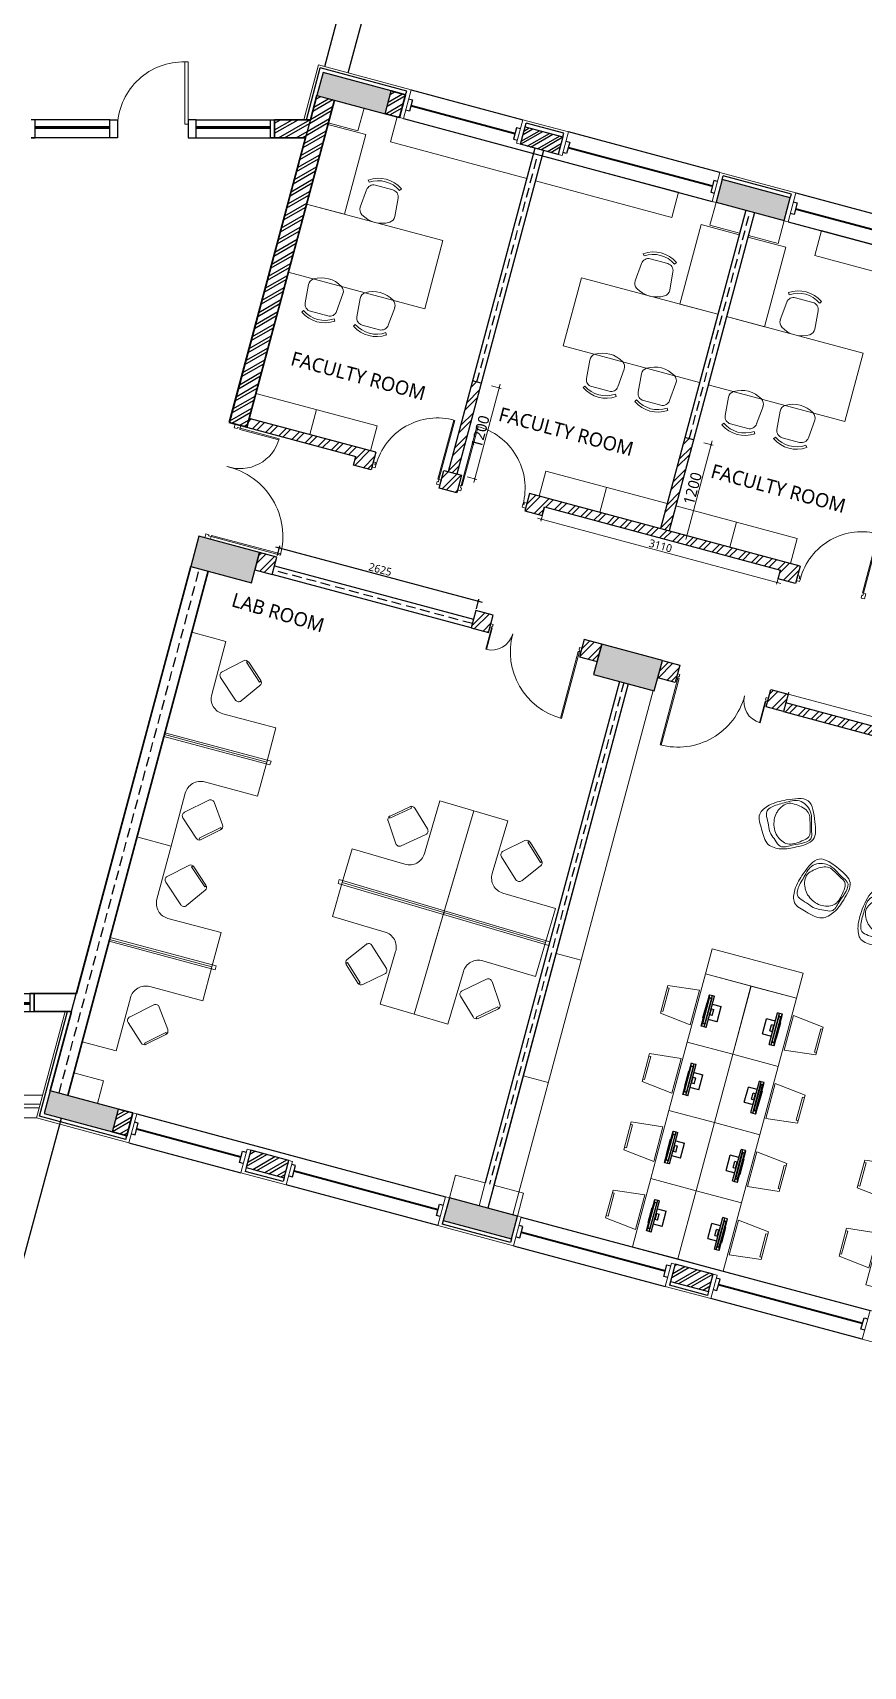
# Model space of a CAD drawing. Header units: millimetres. Extents: x 897770 to 1185420, y -692043 to -233237.
# Drawn here: x 935416 to 946001, y -602608 to -581793 of the extents above; entities that cross this region are included whole.
import ezdxf

# ---------------------------------------------------------------- set-up
doc = ezdxf.new("R2010")
doc.units = ezdxf.units.MM
doc.header["$MEASUREMENT"] = 0
doc.header["$PDMODE"] = 67
doc.linetypes.add('HIDDEN', pattern=[0.375, 0.25, -0.125])
doc.layers.get('Defpoints').update_dxf_attribs({"color": 6})
for name, color, linetype, lineweight in [('A-Detail Lines', 8, 'Continuous', 25), ('A-Door', 4, 'Continuous', 9), ('A-DTLS-Elevation', 4, 'Continuous', 25), ('A-Wall Sec', 1, 'Continuous', 30), ('A-WIN', 5, 'Continuous', 25), ('Dim', 254, 'Continuous', 13), ('ele l', 6, 'Continuous', 15), ('elevation', 4, 'Continuous', 13), ('Fire pipe', 80, 'Continuous', 15), ('frntr', 32, 'Continuous', 13), ('I-Furniture', 34, 'Continuous', 13), ('P-SANR-FIXT', 6, 'Continuous', 9), ('S-Concrete', 40, 'Continuous', 30), ('ST CLADDING PLAN', 6, 'Continuous', 9), ('text', 7, 'Continuous', 5)]:
    doc.layers.add(name, color=color, linetype=linetype, lineweight=lineweight)
for name, color, linetype in [('A-Elevation', 4, 'Continuous'), ('A-Wall Patt', 8, 'Continuous'), ('A-Window', 4, 'Continuous'), ('S-Conc Patt', 9, 'Continuous')]:
    doc.layers.add(name, color=color, linetype=linetype)
doc.styles.get("Standard").update_dxf_attribs({"font": 'trebuc.ttf'})
doc.dimstyles.new('IIITD_WD_M @ 50', dxfattribs={"dimscale": 50, "dimtxt": 2, "dimasz": 0.5, "dimexe": 0.5, "dimexo": 0.25, "dimgap": 0.3, "dimtad": 1, "dimdec": 0, "dimrnd": 1, "dimzin": 0, "dimdsep": 46, "dimtxsty": 'Standard', "dimblk": 'ARCHTICK', "dimcen": 0.2, "dimdle": 1, "dimclrd": 8, "dimclre": 9, "dimadec": 0, "dimazin": 0, "dimtfac": 1, "dimtdec": 0, "dimtofl": 0, "dimtmove": 0, "dimatfit": 0, "dimfxl": 1, "dimtolj": 1, "dimtzin": 0, "dimlwd": -1, "dimlwe": -1, "dimarcsym": 0})
pattern_1 = [(45, (-7e-06, -78953.36), (-106.066017, 106.066017), []), (45, (70.71, -78953.36), (-106.066017, 106.066017), [])]

# ---------------------------------------------------------------- blocks, each defined once
blk = doc.blocks.new('DW2')
at = {"layer": 'A-Door', "color": 5}
for p, q in [((43354, -198780), (43354, -197988)), ((43396, -197988), (43354, -197988)), ((43396, -197988), (43396, -198780)), ((43396, -198780), (43354, -198780))]:
    blk.add_line(p, q, dxfattribs=at)
at = {"layer": 'A-Door'}
blk.add_ellipse((43302, -197975), major_axis=(-598, 560), ratio=0.966508, start_param=0.785398, end_param=2.371094, dxfattribs=at)
at = {"layer": 'A-Window'}
for p, q in [((42396, -197813), (41396, -197813)), ((43496, -197813), (44496, -197813)), ((42396, -198043), (41396, -198043)), ((43496, -198043), (44496, -198043))]:
    blk.add_line(p, q, dxfattribs=at)
at = {"layer": 'A-Window', "color": 2, "lineweight": 60}
for p, q in [((42396, -197943), (41446, -197943)), ((43496, -197943), (44446, -197943))]:
    blk.add_line(p, q, dxfattribs=at)
at = {"layer": 'A-Window'}
for points in [[(41396, -197813), (41446, -197813), (41446, -198043), (41396, -198043)], [(44496, -197813), (44444, -197813), (44444, -198043), (44496, -198043)]]:
    blk.add_lwpolyline(points, dxfattribs=at)
for points in [[(42496, -197813), (42396, -197813), (42396, -198043), (42496, -198043)], [(43396, -197813), (43496, -197813), (43496, -198043), (43396, -198043)]]:
    blk.add_lwpolyline(points, close=True, dxfattribs=at)
blk = doc.blocks.new('t4ww4tw3')
at = {"layer": 'S-Conc Patt'}
for points in [[(789908, -503872), (789985, -503582), (789116, -503349), (789038, -503639)], [(794993, -505234), (795071, -504945), (794202, -504712), (794124, -505001)], [(787533, -509255), (787430, -509642), (788203, -509849), (788306, -509462)], [(792667, -510631), (792564, -511018), (793337, -511225), (793440, -510838)], [(786432, -516844), (786510, -516554), (785640, -516321), (785563, -516611)], [(791517, -518207), (791595, -517917), (790726, -517684), (790648, -517974)]]:
    blk.add_hatch(color=256, dxfattribs=at).paths.add_polyline_path(points)
at = {"layer": 'S-Concrete'}
for points in [[(789116, -503349), (789038, -503639), (789908, -503872), (789985, -503582)], [(794202, -504712), (794124, -505001), (794993, -505234), (795071, -504945)], [(792667, -510631), (792564, -511018), (793337, -511225), (793440, -510838)], [(785640, -516321), (785563, -516611), (786432, -516844), (786510, -516554)], [(790726, -517684), (790648, -517974), (791517, -518207), (791595, -517917)]]:
    blk.add_lwpolyline(points, close=True, dxfattribs=at)
at = {"layer": 'S-Concrete', "elevation": 0}
blk.add_lwpolyline([(787533, -509255), (787430, -509642), (788203, -509849), (788306, -509462)], close=True, dxfattribs=at)
blk = doc.blocks.new('ERGEWRGR')
at = {"layer": 'A-Wall Patt'}
h = blk.add_hatch(dxfattribs=at)
h.set_pattern_fill('ANSI32', color=256, scale=300, angle=345, style=0)
h.paths.add_polyline_path([(938137, -368100), (938196, -367878), (938679, -368008), (938620, -368230)])
at = {"layer": 'A-Detail Lines'}
for p, q in [((938137, -368100, 0), (938124, -368149, 0)), ((938607, -368278, 0), (938124, -368149, 0)), ((938620, -368230, 0), (938607, -368278, 0))]:
    blk.add_line(p, q, dxfattribs=at)
at = {"layer": 'A-Wall Sec', "elevation": 0}
blk.add_lwpolyline([(938196, -367878), (938137, -368100), (938620, -368230), (938679, -368008)], close=True, dxfattribs=at)
blk.add_lwpolyline([(938196, -367878), (938137, -368100), (938620, -368230), (938679, -368008)], close=True, dxfattribs=at)
at = {"layer": 'A-WIN', "color": 2, "lineweight": 40}
blk.add_line((940581, -368636, 0), (938746, -368145, 0), dxfattribs=at)
at = {"layer": 'A-WIN', "color": 2, "lineweight": 40, "elevation": 0}
blk.add_lwpolyline([(936742, -367607), (938070, -367963)], dxfattribs=at)
blk.add_lwpolyline([(936742, -367607), (938070, -367963)], dxfattribs=at)
at = {"layer": 'A-Window'}
for p, q in [((936741, -367416, 0), (940677, -368471, 0)), ((940579, -368838, 0), (938647, -368320, 0))]:
    blk.add_line(p, q, dxfattribs=at)
at = {"layer": 'A-Window', "elevation": 0}
for points in [[(936674, -367667), (936722, -367680), (936761, -367535), (936713, -367522)], [(936643, -367783), (938068, -368165)], [(938099, -368049), (938050, -368036), (938089, -367891), (938138, -367904)], [(938678, -368204), (938727, -368217), (938765, -368072), (938717, -368059)], [(940610, -368722), (940562, -368709), (940601, -368564), (940649, -368577)]]:
    blk.add_lwpolyline(points, dxfattribs=at)
at = {"layer": 'ST CLADDING PLAN'}
for p, q in [((936741, -367416, 0), (936643, -367783, 0)), ((936741, -367416, 0), (936693, -367403, 0)), ((938148, -367865, 0), (938068, -368165, 0)), ((938148, -367865, 0), (938196, -367878, 0)), ((938647, -368320, 0), (938068, -368165, 0)), ((938728, -368021, 0), (938647, -368320, 0)), ((938728, -368021, 0), (938679, -368008, 0)), ((940677, -368471, 0), (940579, -368838, 0)), ((940677, -368471, 0), (940726, -368483, 0))]:
    blk.add_line(p, q, dxfattribs=at)
blk = doc.blocks.new('ERTGWERTGWERGT')
at = {"layer": 'A-Wall Patt'}
h = blk.add_hatch(dxfattribs=at)
h.set_pattern_fill('ANSI32', color=256, scale=300, angle=345, style=0)
h.paths.add_polyline_path([(943546, -369550), (943605, -369328), (944088, -369457), (944029, -369679)])
at = {"layer": 'A-Detail Lines'}
for p, q in [((943546, -369550, 0), (943533, -369598, 0)), ((944016, -369727, 0), (943533, -369598, 0)), ((944029, -369679, 0), (944016, -369727, 0))]:
    blk.add_line(p, q, dxfattribs=at)
at = {"layer": 'A-Wall Sec', "elevation": 0}
blk.add_lwpolyline([(943605, -369328), (943546, -369550), (944029, -369679), (944088, -369457)], close=True, dxfattribs=at)
blk.add_lwpolyline([(943605, -369328), (943546, -369550), (944029, -369679), (944088, -369457)], close=True, dxfattribs=at)
at = {"layer": 'A-WIN', "color": 2, "lineweight": 40}
blk.add_line((945990, -370086, 0), (944155, -369594, 0), dxfattribs=at)
at = {"layer": 'A-WIN', "color": 2, "lineweight": 40, "elevation": 0}
blk.add_lwpolyline([(941644, -368921), (943479, -369413)], dxfattribs=at)
blk.add_lwpolyline([(941644, -368921), (943479, -369413)], dxfattribs=at)
at = {"layer": 'A-Window'}
for p, q in [((941643, -368729, 0), (946087, -369920, 0)), ((945988, -370287, 0), (944056, -369769, 0))]:
    blk.add_line(p, q, dxfattribs=at)
at = {"layer": 'A-Window', "elevation": 0}
for points in [[(941576, -368980), (941624, -368993), (941663, -368849), (941615, -368836)], [(941545, -369096), (943477, -369614)], [(943508, -369498), (943460, -369485), (943499, -369340), (943547, -369353)], [(944088, -369653), (944136, -369666), (944175, -369521), (944126, -369509)], [(946019, -370171), (945971, -370158), (946010, -370013), (946058, -370026)]]:
    blk.add_lwpolyline(points, dxfattribs=at)
at = {"layer": 'ST CLADDING PLAN'}
for p, q in [((941643, -368729, 0), (941545, -369096, 0)), ((941643, -368729, 0), (941595, -368716, 0)), ((943557, -369315, 0), (943477, -369614, 0)), ((943557, -369315, 0), (943605, -369328, 0)), ((944137, -369470, 0), (944088, -369457, 0)), ((944056, -369769, 0), (943477, -369614, 0)), ((944137, -369470, 0), (944056, -369769, 0)), ((946087, -369920, 0), (945988, -370287, 0)), ((946087, -369920, 0), (946135, -369933, 0))]:
    blk.add_line(p, q, dxfattribs=at)
blk = doc.blocks.new('ERGWERGWER')
at = {"layer": 'A-Door'}
for name in ['ERGEWRGR', 'ERTGWERTGWERGT']:
    blk.add_blockref(name, (0, 0), dxfattribs=at)
blk = doc.blocks.new('ERGEWGRWR')
at = {"layer": 'A-Wall Patt'}
h = blk.add_hatch(dxfattribs=at)
h.set_pattern_fill('ANSI32', color=256, scale=250, style=0)
h.set_pattern_definition([(45, (5600, 500), (-66.291261, 66.291261), []), (45, (5644.19, 500), (-66.291261, 66.291261), [])])
h.paths.add_polyline_path([(918968, -353681), (918968, -353911), (919468, -353911), (919468, -353681)])
at = {"layer": 'A-Detail Lines'}
for p, q in [((919468, -353631, 0), (918968, -353631, 0)), ((918968, -353681, 0), (918968, -353631, 0)), ((919468, -353681, 0), (919468, -353631, 0))]:
    blk.add_line(p, q, dxfattribs=at)
at = {"layer": 'A-Wall Sec', "elevation": 0}
blk.add_lwpolyline([(918968, -353911), (918968, -353681), (919468, -353681), (919468, -353911)], close=True, dxfattribs=at)
blk.add_lwpolyline([(918968, -353911), (918968, -353681), (919468, -353681), (919468, -353911)], close=True, dxfattribs=at)
at = {"layer": 'A-WIN', "color": 2, "lineweight": 40}
blk.add_line((921468, -353796), (919568, -353796, 0), dxfattribs=at)
at = {"layer": 'A-WIN', "color": 2, "lineweight": 40, "elevation": 0}
blk.add_lwpolyline([(916968, -353796), (918868, -353796)], dxfattribs=at)
blk.add_lwpolyline([(916968, -353796), (918868, -353796)], dxfattribs=at)
at = {"layer": 'A-Window'}
for p, q in [((921518, -353601, 0), (919518, -353601, 0)), ((916918, -353981, 0), (921518, -353981))]:
    blk.add_line(p, q, dxfattribs=at)
at = {"layer": 'A-Window', "elevation": 0}
for points in [[(916918, -353601), (918918, -353601)], [(916918, -353721), (916968, -353721), (916968, -353871), (916918, -353871)], [(918918, -353721), (918868, -353721), (918868, -353871), (918918, -353871)], [(919518, -353721), (919568, -353721), (919568, -353871), (919518, -353871)], [(921518, -353721), (921468, -353721), (921468, -353871), (921518, -353871)]]:
    blk.add_lwpolyline(points, dxfattribs=at)
at = {"layer": 'ST CLADDING PLAN'}
for p, q in [((916918, -353981), (916918, -353601)), ((918918, -353911, 0), (918918, -353601, 0)), ((919518, -353601, 0), (918918, -353601, 0)), ((919518, -353911, 0), (919518, -353601, 0)), ((921518, -353981, 0), (921518, -353601, 0)), ((916918, -353981, 0), (916868, -353981)), ((918918, -353911, 0), (918968, -353911, 0)), ((919518, -353911, 0), (919468, -353911, 0)), ((921518, -353981), (921568, -353981))]:
    blk.add_line(p, q, dxfattribs=at)
blk = doc.blocks.new('ERGWERGWRWRG')
at = {"layer": 'A-Wall Patt'}
h = blk.add_hatch(dxfattribs=at)
h.set_pattern_fill('ANSI32', color=256, scale=250, style=0)
h.set_pattern_definition([(45, (2e-08, 500), (-66.291261, 66.291261), []), (45, (44.19, 500), (-66.291261, 66.291261), [])])
h.paths.add_polyline_path([(913368, -353681), (913368, -353911), (913868, -353911), (913868, -353681)])
at = {"layer": 'A-Detail Lines'}
for p, q in [((913868, -353631, 0), (913368, -353631, 0)), ((913368, -353681, 0), (913368, -353631, 0)), ((913868, -353681, 0), (913868, -353631, 0))]:
    blk.add_line(p, q, dxfattribs=at)
at = {"layer": 'A-Wall Sec', "elevation": 0}
blk.add_lwpolyline([(913368, -353911), (913368, -353681), (913868, -353681), (913868, -353911)], close=True, dxfattribs=at)
blk.add_lwpolyline([(913368, -353911), (913368, -353681), (913868, -353681), (913868, -353911)], close=True, dxfattribs=at)
at = {"layer": 'A-WIN', "color": 2, "lineweight": 40}
blk.add_line((915868, -353796), (913968, -353796, 0), dxfattribs=at)
at = {"layer": 'A-WIN', "color": 2, "lineweight": 40, "elevation": 0}
blk.add_lwpolyline([(911893, -353796), (913268, -353796)], dxfattribs=at)
blk.add_lwpolyline([(911893, -353796), (913268, -353796)], dxfattribs=at)
at = {"layer": 'A-Window'}
for p, q in [((915918, -353601, 0), (913918, -353601, 0)), ((911843, -353981, 0), (915918, -353981))]:
    blk.add_line(p, q, dxfattribs=at)
at = {"layer": 'A-Window', "elevation": 0}
for points in [[(911843, -353601), (913318, -353601)], [(911843, -353721), (911893, -353721), (911893, -353871), (911843, -353871)], [(913318, -353721), (913268, -353721), (913268, -353871), (913318, -353871)], [(913918, -353721), (913968, -353721), (913968, -353871), (913918, -353871)], [(915918, -353721), (915868, -353721), (915868, -353871), (915918, -353871)]]:
    blk.add_lwpolyline(points, dxfattribs=at)
at = {"layer": 'ST CLADDING PLAN'}
for p, q in [((911843, -353981), (911843, -353601)), ((913318, -353911, 0), (913318, -353601, 0)), ((913918, -353601, 0), (913318, -353601, 0)), ((913918, -353911, 0), (913918, -353601, 0)), ((915918, -353981, 0), (915918, -353601, 0)), ((911843, -353981, 0), (911793, -353981)), ((913318, -353911, 0), (913368, -353911, 0)), ((913918, -353911, 0), (913868, -353911, 0)), ((915918, -353981), (915968, -353981))]:
    blk.add_line(p, q, dxfattribs=at)
blk = doc.blocks.new('EWRGWHGWR')
at = {"layer": 'A-Door'}
for name, rotation in [('ERGWERGWRWRG', 344.9999999774988), ('ERGEWGRWR', 344.9999999829265)]:
    blk.add_blockref(name, (150984, 223188, 0), dxfattribs=dict(at, rotation=rotation))
blk = doc.blocks.new('ddfdfdf')
at = {"layer": 'A-Wall Patt'}
h = blk.add_hatch(dxfattribs=at)
h.set_pattern_fill('ANSI32', color=256, scale=300, angle=345, style=0)
h.paths.add_polyline_path([(940169, -354431), (939985, -354381), (939908, -354671), (940091, -354720)])
h = blk.add_hatch(dxfattribs=at)
h.set_pattern_fill('ANSI32', color=256, scale=300, angle=345, style=0)
h.paths.add_polyline_path([(936693, -367403), (936510, -367354), (936432, -367644), (936615, -367693)])
for p, q in [((944202, -355511), (944215, -355463, 0)), ((945084, -355696), (944215, -355463, 0)), ((945071, -355744), (945084, -355696)), ((940648, -368773), (940635, -368822, 0)), ((941505, -369054), (940635, -368822, 0)), ((941517, -369006), (941505, -369054))]:
    blk.add_line(p, q, dxfattribs=at)
at = {"layer": 'A-Wall Sec', "lineweight": 35}
for p, q in [((939985, -354381, 0), (940169, -354431, 0)), ((940169, -354431, 0), (940091, -354720, 0)), ((940091, -354720, 0), (939908, -354671, 0)), ((936510, -367354, 0), (936693, -367403, 0)), ((936693, -367403, 0), (936615, -367693, 0)), ((936615, -367693, 0), (936432, -367644, 0))]:
    blk.add_line(p, q, dxfattribs=at)
at = {"layer": 'ST CLADDING PLAN'}
for p, q in [((945140, -355680), (944174, -355421, 0)), ((941545, -369096), (940579, -368838, 0)), ((946954, -370546, 0), (945988, -370287, 0))]:
    blk.add_line(p, q, dxfattribs=at)
at = {"layer": 'A-Door'}
for name in ['EWRGWHGWR', 'ERGWERGWER']:
    blk.add_blockref(name, (0, 0), dxfattribs=at)
blk = doc.blocks.new('Big Door Garbage')
at = {"layer": 'A-Detail Lines', "lineweight": 18}
for centre, radius, start, end in [((-12515, 128703), 515, 270, 3.8969), ((-11085, 128703), 915, 177.8078, 270)]:
    blk.add_arc(centre, radius, start, end, dxfattribs=at)
at = {"layer": 'ele l', "lineweight": 18}
for p, q in [((-12550, 128778), (-12500, 128778)), ((-12550, 128703), (-12550, 128778)), ((-12550, 128703), (-12515, 128703)), ((-12515, 128738), (-12500, 128738)), ((-12515, 128703), (-12515, 128738)), ((-12515, 128703), (-12515, 128188)), ((-12499, 128703), (-12515, 128703)), ((-12500, 128778), (-12500, 128738)), ((-12499, 128703), (-12499, 128188)), ((-11101, 128703), (-11101, 127788)), ((-11101, 128703), (-11085, 128703)), ((-11100, 128778), (-11100, 128738)), ((-11050, 128778), (-11100, 128778)), ((-11085, 128738), (-11100, 128738)), ((-11085, 128703), (-11085, 128738)), ((-11050, 128703), (-11085, 128703)), ((-11085, 128703), (-11085, 127788)), ((-11050, 128703), (-11050, 128778))]:
    blk.add_line(p, q, dxfattribs=at)
blk = doc.blocks.new('ABL_Door_S - 1000 x 2100-11-3 Second Floor Lvl')
at = {"layer": 'A-Door'}
blk.add_arc((-450, -2.5), 900, 269.04503, 0, dxfattribs=at)
at = {"layer": 'ele l'}
for p, q in [((-500, 37.5), (-450, 37.5)), ((-500, -37.5), (-500, 37.5)), ((-450, 37.5), (-450, -2.5)), ((450, 37.5), (450, -2.5)), ((500, 37.5), (450, 37.5)), ((500, -37.5), (500, 37.5)), ((-500, -37.5), (-465, -37.5)), ((-465, -2.5), (-450, -2.5)), ((-465, -37.5), (-465, -2.5)), ((-465, -37.5), (-465, -902.4)), ((-450, -37.5), (-465, -37.5)), ((-450, -37.5), (-450, -902.5)), ((465, -2.5), (450, -2.5)), ((465, -37.5), (465, -2.5)), ((500, -37.5), (465, -37.5))]:
    blk.add_line(p, q, dxfattribs=at)
blk = doc.blocks.new('TFT Monitor - TFT Monitor-55-Level 1')
at = {"layer": 'A-Detail Lines'}
for p, q in [((-35, 31), (-35, 35)), ((-35, 35), (380, 35)), ((-35, -4), (-35, 31)), ((-35, 31), (-35, 31)), ((-35, 31), (380, 31)), ((-35, 31), (380, 31)), ((0, 28), (345, 28)), ((0, -2), (0, 28)), ((5, 25), (0, 28)), ((5, -2), (5, 25)), ((5, 25), (340, 25)), ((72, 35), (72, 40)), ((72, 40), (272, 40)), ((272, 40), (272, 35)), ((345, 28), (340, 25)), ((340, 25), (340, -2)), ((345, 28), (345, -2)), ((380, 35), (380, 31)), ((380, 31), (380, 31)), ((380, 31), (380, -4)), ((-35, -29), (-35, -4)), ((-35, -4), (380, -4)), ((-35, -29), (380, -29)), ((345, -2), (0, -2)), ((72, -145), (72, -29)), ((72, -145), (272, -145)), ((132, -35), (132, -30)), ((132, -67), (132, -35)), ((132, -35), (212, -35)), ((132, -67), (212, -67)), ((212, -30), (212, -35)), ((212, -35), (212, -67)), ((272, -29), (272, -145)), ((380, -4), (380, -29))]:
    blk.add_line(p, q, dxfattribs=at)
blk = doc.blocks.new('Chair Student - Medium - Chair Student - Medium-54-Level 1')
for p, q in [((-229, 254), (229, 254)), ((-184, -152), (-229, 254)), ((229, 254), (184, -152)), ((184, -152), (-184, -152)), ((-152, -152), (-152, -127)), ((-152, -127), (152, -127)), ((152, -127), (152, -152))]:
    blk.add_line(p, q)
blk = doc.blocks.new('A$C01775461')
at = {"layer": 'frntr', "elevation": 0}
blk.add_lwpolyline([(11, 914), (11, 14), (-589, 14), (-589, 914)], close=True, dxfattribs=at)
at = {"layer": 'frntr', "xscale": -1}
for name, p, rotation in [('TFT Monitor - TFT Monitor-55-Level 1', (-143, 291, 0), 270), ('Chair Student - Medium - Chair Student - Medium-54-Level 1', (285, 464, 0), 90)]:
    blk.add_blockref(name, p, dxfattribs=dict(at, rotation=rotation))
blk = doc.blocks.new('A$C13097F78')
at = {"layer": 'frntr'}
for points in [[(-236, 470, 0), (-507, 531, 0), (-661, 297, 0), (-698, 74, 0), (-518, -74, 0), (-332, -149, 0), (-160, -136, 0), (-28, 30, 0), (43, 206, 0), (-43, 348, 0), (-236, 470, 0)], [(-222, 427), (-402, 501), (-567, 412), (-646, 183), (-670, 99), (-454, -70), (-314, -120), (-231, -62), (-111, 75), (-110, 78), (-37, 271), (-143, 382), (-222, 427)], [(-371, 446), (-547, 390), (-617, 222), (-637, 91), (-564, 17), (-394, -66), (-243, -2), (-157, 163), (-155, 258), (-166, 302), (-283, 439), (-371, 446)]]:
    blk.add_spline(points, degree=3, dxfattribs=at)
blk = doc.blocks.new('A$C3CEC27A9')
at = {"layer": 'A-Detail Lines', "lineweight": 18}
for centre, radius, start, end in [((-1181, -51), 880, 270, 0), ((-21, -51), 280, 180, 270)]:
    blk.add_arc(centre, radius, start, end, dxfattribs=at)
at = {"layer": 'A-Door', "lineweight": 18}
for p, q in [((-1181, -51), (-1181, -931)), ((-1181, -51), (-1166, -51)), ((-1166, -51), (-1166, -931)), ((-30, -51), (-30, -331)), ((-30, -51), (-21, -51)), ((-21, -51), (-21, -331))]:
    blk.add_line(p, q, dxfattribs=at)
at = {"layer": 'A-Door'}
for points in [[(-1181, -51), (-1181, -31), (-1171, -31), (-1171, -1), (-1201, -1), (-1201, -51), (-1181, -51)], [(-21, -51), (-21, -31), (-31, -31), (-31, -1), (-1, -1), (-1, -51), (-21, -51)]]:
    blk.add_lwpolyline(points, dxfattribs=at)
blk = doc.blocks.new('chair1')
at = {"layer": 'frntr'}
for p, q in [((-320, 228), (-84, 207)), ((16, 201), (42, 219)), ((1, 115), (1, -115)), ((-320, -228), (-84, -207)), ((16, -201), (42, -219))]:
    blk.add_line(p, q, dxfattribs=at)
for centre, radius, start, end in [((-328, 135), 92.9, 85.0303, 148.407), ((-278, 0), 387, 325.6197, 34.3803), ((-108, 0), 351, 148.407, 211.593), ((-92, 115), 92.9, 0, 85.0303), ((-278, 0), 356, 325.6197, 34.3803), ((-328, -135), 92.9, 211.593, 274.9697), ((-92, -115), 92.9, 274.9697, 0)]:
    blk.add_arc(centre, radius, start, end, dxfattribs=at)
blk = doc.blocks.new('_ArchTick')
at = {"color": 0, "linetype": 'ByBlock', "const_width": 0.15}
blk.add_lwpolyline([(-0.5, -0.5), (0.5, 0.5)], dxfattribs=at)
blk = doc.blocks.new('*D1142')
at = {"layer": 'Defpoints', "color": 0, "transparency": 16777216}
for p in [(943838, -586982, 0), (944064, -587043), (943527, -588141, 0)]:
    blk.add_point(p, dxfattribs=at)
at = {"layer": 'Dim', "color": 8, "transparency": 16777216}
blk.add_line((943741, -588250), (944077, -586995), dxfattribs=at)
at = {"layer": 'Dim', "color": 9, "transparency": 16777216}
for p, q in [((943968, -587017), (944088, -587050)), ((943657, -588176), (943778, -588209))]:
    blk.add_line(p, q, dxfattribs=at)
at = {"layer": 'Dim', "color": 8, "transparency": 16777216, "xscale": 25, "yscale": 25, "zscale": 25}
for p, rotation in [((944064, -587043), 74.99999659108283), ((943754, -588202), 254.9999965910828)]:
    blk.add_blockref('_ArchTick', p, dxfattribs=dict(at, rotation=rotation))
at = {"layer": 'Dim', "color": 0, "transparency": 16777216, "insert": (943826, -587600), "char_height": 140, "attachment_point": 5, "rotation": 75}
blk.add_mtext('\\A1;1200', dxfattribs=at)
blk = doc.blocks.new('*D1143')
at = {"layer": 'Defpoints', "color": 0, "transparency": 16777216}
for p in [(941133, -586258, 0), (941360, -586319), (940823, -587417, 0)]:
    blk.add_point(p, dxfattribs=at)
at = {"layer": 'Dim', "color": 8, "transparency": 16777216}
blk.add_line((941036, -587526), (941373, -586270), dxfattribs=at)
at = {"layer": 'Dim', "color": 9, "transparency": 16777216}
for p, q in [((941263, -586293), (941384, -586325)), ((940953, -587452), (941074, -587484))]:
    blk.add_line(p, q, dxfattribs=at)
at = {"layer": 'Dim', "color": 8, "transparency": 16777216, "xscale": 25, "yscale": 25, "zscale": 25}
for p, rotation in [((941360, -586319), 74.99999659105993), ((941049, -587478), 254.9999965910599)]:
    blk.add_blockref('_ArchTick', p, dxfattribs=dict(at, rotation=rotation))
at = {"layer": 'Dim', "color": 0, "transparency": 16777216, "insert": (941121, -586876), "char_height": 140, "attachment_point": 5, "rotation": 75}
blk.add_mtext('\\A1;1200', dxfattribs=at)
blk = doc.blocks.new('*D1151')
at = {"color": 8, "transparency": 16777216}
blk.add_line((938512, -588343), (941144, -589049), dxfattribs=at)
at = {"color": 9, "transparency": 16777216}
for p, q in [((938534, -588453), (938567, -588332)), ((941070, -589132), (941102, -589012))]:
    blk.add_line(p, q, dxfattribs=at)
at = {"layer": 'Defpoints', "color": 0, "transparency": 16777216}
for p in [(938499, -588587, 0), (941096, -589036), (941034, -589266, 0)]:
    blk.add_point(p, dxfattribs=at)
at = {"color": 8, "transparency": 16777216, "xscale": 25, "yscale": 25, "zscale": 25}
for p, rotation in [((938560, -588356), 164.9999949079001), ((941096, -589036), 344.9999949079001)]:
    blk.add_blockref('_ArchTick', p, dxfattribs=dict(at, rotation=rotation))
at = {"color": 0, "transparency": 16777216, "insert": (939845, -588632), "char_height": 100, "attachment_point": 5, "rotation": 345}
blk.add_mtext('\\A1;2625', dxfattribs=at)
blk = doc.blocks.new('A$C6DB55BC6')
at = {"layer": 'I-Furniture'}
for p, q in [((-105, 156), (73, 407)), ((147, 416), (406, 186)), ((-108, 98), (-91, 117)), ((110, -95), (-98, 90)), ((-91, 117), (137, -85)), ((406, 112), (177, -95)), ((137, -85), (120, -104))]:
    blk.add_line(p, q, dxfattribs=at)
for centre, start, end in [((114, 378), 48.3715, 144.6126), ((-65, 127), 144.6126, 228.3715), ((372, 149), 312.1304, 48.3715), ((144, -58), 228.3715, 312.1304)]:
    blk.add_arc(centre, 50, start, end, dxfattribs=at)
blk = doc.blocks.new('*D2155')
at = {"layer": 'Defpoints', "color": 0, "transparency": 16777216}
for p in [(941940, -587836, 0), (944944, -588640, 0), (944902, -588797)]:
    blk.add_point(p, dxfattribs=at)
at = {"layer": 'P-SANR-FIXT', "color": 8, "transparency": 16777216}
blk.add_line((941850, -587979), (944950, -588810), dxfattribs=at)
at = {"layer": 'P-SANR-FIXT', "color": 9, "transparency": 16777216}
for p, q in [((941937, -587848), (941892, -588016)), ((944941, -588653), (944896, -588821))]:
    blk.add_line(p, q, dxfattribs=at)
at = {"layer": 'P-SANR-FIXT', "color": 8, "transparency": 16777216, "xscale": 25, "yscale": 25, "zscale": 25}
for p, rotation in [((941898, -587992), 164.9999965910645), ((944902, -588797), 344.9999965910645)]:
    blk.add_blockref('_ArchTick', p, dxfattribs=dict(at, rotation=rotation))
at = {"layer": 'P-SANR-FIXT', "color": 0, "transparency": 16777216, "insert": (943417, -588331), "char_height": 100, "attachment_point": 5, "rotation": 345}
blk.add_mtext('\\A1;3110', dxfattribs=at)
blk = doc.blocks.new('*D2157')
at = {"layer": 'Defpoints', "color": 0, "transparency": 16777216}
for p in [(945014, -590332, 0), (947873, -591098, 0), (947903, -590987)]:
    blk.add_point(p, dxfattribs=at)
at = {"layer": 'P-SANR-FIXT', "color": 8, "transparency": 16777216}
blk.add_line((944995, -590208), (947951, -591000), dxfattribs=at)
at = {"layer": 'P-SANR-FIXT', "color": 9, "transparency": 16777216}
for p, q in [((945017, -590320), (945050, -590197)), ((947876, -591086), (947909, -590963))]:
    blk.add_line(p, q, dxfattribs=at)
at = {"layer": 'P-SANR-FIXT', "color": 8, "transparency": 16777216, "xscale": 25, "yscale": 25, "zscale": 25}
for p, rotation in [((945044, -590221), 164.9999949939941), ((947903, -590987), 344.9999949939941)]:
    blk.add_blockref('_ArchTick', p, dxfattribs=dict(at, rotation=rotation))
at = {"layer": 'P-SANR-FIXT', "color": 0, "transparency": 16777216, "insert": (946490, -590540), "char_height": 100, "attachment_point": 5, "rotation": 345}
blk.add_mtext('\\A1;2960', dxfattribs=at)

msp = doc.modelspace()

# ---------------------------------------------------------------- hatches: boundary and pattern name
at = {"layer": 'A-Wall Patt'}
h = msp.add_hatch(dxfattribs=at)
h.set_pattern_fill('ANSI32', color=256, scale=300, angle=345, style=0)
h.set_pattern_definition([(30, (938756.96, -583012.54), (-56.25, 97.428), []), (30, (938808.18, -583026.27), (-56.25, 97.428), [])])
h.paths.add_polyline_path([(938955.4, -582902.1), (938498.4, -582902.1), (938498.4, -583132.1), (938893.8, -583132.1)], flags=16)
h.paths.add_polyline_path([(939221.8, -582796.3), (939260.6, -582651.6), (939038.5, -582592.1), (938955.3, -582902.1), (938933.5, -582983.5), (938911.6, -583065.6), (938893.8, -583132.1), (938508.9, -584567.1), (937921.7, -586759.9), (938143.8, -586819.4)])
h = msp.add_hatch(dxfattribs=at)
h.set_pattern_fill('ANSI32', color=256, scale=400, style=0)
h.set_pattern_definition([(45, (-7790.44, -147902.01), (-106.066017, 106.066017), []), (45, (-7719.73, -147902.01), (-106.066017, 106.066017), [])])
h.paths.add_polyline_path([(941133, -586258.6), (941021.9, -586228.9), (940711.3, -587387.9), (940822.4, -587417.7)])
h = msp.add_hatch(dxfattribs=at)
h.set_pattern_fill('ANSI32', color=256, scale=400, style=0)
h.set_pattern_definition(pattern_1)
h.paths.add_polyline_path([(939787, -587139.6), (938173.9, -586707.4), (938144.1, -586818.5), (939535.1, -587191.2), (939505.3, -587302.2), (939727.5, -587361.8)])
h = msp.add_hatch(dxfattribs=at)
h.set_pattern_fill('ANSI32', color=256, scale=400, style=0)
h.set_pattern_definition([(45, (-5085.9, -148626.07), (-106.066017, 106.066017), []), (45, (-5015.19, -148626.07), (-106.066017, 106.066017), [])])
h.paths.add_polyline_path([(943837.5, -586982.6), (943726.4, -586953), (943415.9, -588112), (943526.9, -588141.7)])
h = msp.add_hatch(dxfattribs=at)
h.set_pattern_fill('ANSI32', color=256, scale=400, style=0)
h.set_pattern_definition(pattern_1)
h.paths.add_polyline_path([(940878.5, -587432.1), (940656.3, -587372.6), (940596.8, -587594.7), (940819, -587654.2), (940828.7, -587618), (940828.4, -587617.9), (940845.8, -587552.7), (940846.1, -587552.8)])
h = msp.add_hatch(dxfattribs=at)
h.set_pattern_fill('ANSI32', color=256, scale=400, style=0)
h.set_pattern_definition(pattern_1)
h.paths.add_polyline_path([(941747.5, -587664.9), (941715.2, -587785.7), (941715.2, -587785.7), (941697.7, -587850.9), (941697.7, -587850.9), (941688, -587887.1), (941910.2, -587946.6), (941939.9, -587835.5), (944944, -588640.5), (944914.2, -588751.6), (945136.4, -588811.1), (945195.9, -588588.9)])
h = msp.add_hatch(dxfattribs=at)
h.set_pattern_fill('ANSI32', color=256, scale=400, style=0)
h.set_pattern_definition(pattern_1)
h.paths.add_polyline_path([(938528.4, -588475.5), (938306.2, -588416), (938246.7, -588638.1), (938468.8, -588697.7)])
h = msp.add_hatch(dxfattribs=at)
h.set_pattern_fill('ANSI32', color=256, scale=400, style=0)
h.set_pattern_definition(pattern_1)
h.paths.add_polyline_path([(941286.1, -589214.4), (941063.9, -589154.9), (941004.4, -589377.1), (941226.5, -589436.6), (941243.4, -589373.8), (941243.4, -589373.8), (941256.3, -589325.5), (941256.3, -589325.5)])
h = msp.add_hatch(dxfattribs=at)
h.set_pattern_fill('ANSI32', color=256, scale=400, style=0)
h.set_pattern_definition(pattern_1)
h.paths.add_polyline_path([(942667.3, -589584.5), (942445.2, -589525), (942385.7, -589747.2), (942607.8, -589806.7)])
h = msp.add_hatch(dxfattribs=at)
h.set_pattern_fill('ANSI32', color=256, scale=400, style=0)
h.set_pattern_definition(pattern_1)
h.paths.add_polyline_path([(943662.3, -589851.1), (943440.1, -589791.6), (943380.6, -590013.8), (943602.7, -590073.3)])
h = msp.add_hatch(dxfattribs=at)
h.set_pattern_fill('ANSI32', color=256, scale=400, style=0)
h.set_pattern_definition(pattern_1)
h.paths.add_polyline_path([(945043.5, -590221.2), (944821.4, -590161.6), (944791.6, -590272.8), (944791.6, -590272.8), (944778.7, -590321.1), (944778.7, -590321.1), (944761.9, -590383.8), (944984, -590443.3)])
h = msp.add_hatch(dxfattribs=at)
h.set_pattern_fill('ANSI32', color=256, scale=400, style=0)
h.set_pattern_definition(pattern_1)
h.paths.add_polyline_path([(945013.8, -590332.2), (944984, -590443.3), (947843.2, -591209.4), (947872.9, -591098.3)])

# ---------------------------------------------------------------- linework, layer by layer
at = {"layer": 'A-Detail Lines', "elevation": 0}
msp.add_lwpolyline([(961960.1, -596943.6), (959385.1, -606553.5), (937840.7, -603141.2), (934575.4, -603141.2), (934591.7, -600011.4), (935784.7, -595624)], dxfattribs=at)
at = {"layer": 'A-DTLS-Elevation', "ltscale": 0.5}
for p, q in [((939136.8, -582225), (940266.8, -578007.8)), ((939436.3, -582305.2), (940537.1, -578197))]:
    msp.add_line(p, q, dxfattribs=at)
at = {"layer": 'A-Wall Patt'}
for p, q in [((938903.6, -582902.1), (939080.8, -582241)), ((940181.9, -582536.1, 0), (939080.8, -582241, 0)), ((940169, -582584.4, 0), (940181.9, -582536.1, 0)), ((935501.3, -595599.8, 0), (935859.2, -594264.3)), ((936602.5, -595894.8, 0), (935501.3, -595599.8, 0)), ((936602.5, -595894.8, 0), (936615.4, -595846.5, 0))]:
    msp.add_line(p, q, dxfattribs=at)
at = {"layer": 'A-Wall Sec'}
for p, q in [((939038.5, -582592.1), (937922, -586758.9, 0)), ((939260.6, -582651.6), (938144.1, -586818.5, 0)), ((941816.1, -583263.9, 0), (940711.6, -587387.4, 0)), ((941927.2, -583293.6, 0), (940822.6, -587417.2, 0)), ((944502.6, -584056.2, 0), (943415.9, -588112, 0)), ((944613.7, -584085.9, 0), (943526.9, -588141.7, 0)), ((941133.1, -586258, 0), (941022.1, -586228.2, 0)), ((943837.5, -586982.6, 0), (943726.5, -586952.9, 0)), ((935640.2, -595274.7), (937430, -588595.2, 0)), ((935862.4, -595334.2), (937652.1, -588654.7, 0)), ((935862.4, -595334.2), (937652.1, -588654.7, 0)), ((945166.1, -588700, 0), (945166.1, -588700, 0)), ((942894.1, -590059.4, 0), (941182, -596449, 0)), ((943005.7, -590089.3, 0), (941216, -596768.7, 0)), ((943005.1, -590089.2, 0), (941293.1, -596478.8, 0))]:
    msp.add_line(p, q, dxfattribs=at)
at = {"layer": 'A-Wall Sec', "lineweight": 35}
for p, q in [((939038.5, -582591.9), (938955.3, -582902.1)), ((938143.8, -586819.4), (939260.6, -582651.6)), ((938955.4, -582902.1), (938498.4, -582902.1)), ((937920.8, -586759.8), (938893.8, -583132.1)), ((938893.8, -583132.1), (938498.4, -583132.1)), ((938143.9, -586819.6), (937920.8, -586759.8)), ((935972.5, -594034.3), (937430, -588595.2)), ((935862.4, -595334.2), (937652.1, -588654.7)), ((935972.5, -594034.3), (935432.6, -594034.3)), ((935910.9, -594264.3), (935432.6, -594264.3)), ((935640.2, -595274.7), (935910.9, -594264.3))]:
    msp.add_line(p, q, dxfattribs=at)
for points in [[(938498.4, -582902.1), (938498.4, -583132.1)], [(935432.6, -594034.3), (935432.6, -594264.3)]]:
    msp.add_lwpolyline(points, dxfattribs=at)
at = {"layer": 'A-Wall Sec', "elevation": 0}
for points in [[(937936, -586704.3), (937921.4, -586758.8), (939535.1, -587191.2)], [(939787, -587139.6), (938173.3, -586707.2)], [(939787, -587139.6), (939727.5, -587361.8), (939505.3, -587302.2), (939535.1, -587191.2)], [(945195.9, -588588.9), (941747.5, -587664.9), (941688, -587887.1), (941910.2, -587946.6), (941939.9, -587835.5), (944944, -588640.5)], [(938246.7, -588638.1), (938468.8, -588697.7), (938528.4, -588475.5), (938306.2, -588416), (938246.7, -588638.1)], [(941004.4, -589377.1), (941004.4, -589377.1), (938468.8, -588697.7), (938498.6, -588586.6), (941034.1, -589266)], [(945195.9, -588588.9), (945136.4, -588811.1), (944914.2, -588751.6), (944944, -588640.5)], [(941004.4, -589377.1), (941226.5, -589436.6), (941286.1, -589214.4), (941063.9, -589154.9), (941004.4, -589377.1)], [(944984, -590443.3), (944761.9, -590383.8), (944821.4, -590161.6), (945043.5, -590221.2), (944984, -590443.3)], [(944984, -590443.3), (948065.3, -591268.9), (948095.1, -591157.9)], [(947872.9, -591098.3), (945013.8, -590332.2)]]:
    msp.add_lwpolyline(points, dxfattribs=at)
for points in [[(940819, -587654.2), (940596.8, -587594.7), (940656.3, -587372.6), (940878.5, -587432.1)], [(942385.7, -589747.2), (942607.8, -589806.7), (942667.3, -589584.5), (942445.2, -589525)], [(943602.7, -590073.3), (943380.6, -590013.8), (943440.1, -589791.6), (943662.3, -589851.1)]]:
    msp.add_lwpolyline(points, close=True, dxfattribs=at)
at = {"layer": 'A-Window', "linetype": 'HIDDEN', "ltscale": 500}
for p, q in [((941078, -586243.2, 0), (941854, -583347.1, 0)), ((943782.3, -586967.8, 0), (944558.5, -584071.1, 0)), ((935751.3, -595304.4), (937541, -588624.9, 0)), ((941019.3, -589321.5, 0), (938483.7, -588642.1, 0)), ((942949.6, -590074.3, 0), (941237.5, -596463.9, 0))]:
    msp.add_line(p, q, dxfattribs=at)
at = {"layer": 'ele l', "ltscale": 0.5}
for p, q in [((932212.5, -595443.8), (935512.1, -595443.8)), ((932212.5, -595493.8), (935498.7, -595493.8))]:
    msp.add_line(p, q, dxfattribs=at)
at = {"layer": 'elevation', "ltscale": 0.5}
for p, q in [((932212.5, -595328.8), (935542.9, -595328.8)), ((932212.5, -595621, 0), (935464.6, -595621))]:
    msp.add_line(p, q, dxfattribs=at)
at = {"layer": 'elevation', "elevation": 0}
for points in [[(937100.7, -590712.7), (938453, -591075), (938440, -591123.3), (937087.7, -590761)], [(939320.9, -592584.4), (940663.9, -592979.8), (940649.7, -593027.8), (939306.7, -592632.3)], [(939306.7, -592632.3), (940649.7, -593027.8), (940663.9, -592979.8), (939320.9, -592584.4)], [(939306.7, -592632.3), (940649.7, -593027.8), (940663.9, -592979.8), (939320.9, -592584.4)], [(939320.9, -592584.4), (940663.9, -592979.8), (940649.7, -593027.8), (939306.7, -592632.3)], [(942006.8, -593375.3), (940663.9, -592979.8), (940649.7, -593027.8), (941992.7, -593423.2)], [(941992.7, -593423.2), (940649.7, -593027.8), (940663.9, -592979.8), (942006.8, -593375.3)], [(941992.7, -593423.2), (940649.7, -593027.8), (940663.9, -592979.8), (942006.8, -593375.3)], [(942006.8, -593375.3), (940663.9, -592979.8), (940649.7, -593027.8), (941992.7, -593423.2)], [(937754.2, -593683.1), (936401.9, -593320.7), (936388.9, -593369), (937741.2, -593731.4)], [(937741.2, -593731.4), (936388.9, -593369), (936401.9, -593320.7), (937754.2, -593683.1)], [(937741.2, -593731.4), (936388.9, -593369), (936401.9, -593320.7), (937754.2, -593683.1)], [(937754.2, -593683.1), (936401.9, -593320.7), (936388.9, -593369), (937741.2, -593731.4)]]:
    msp.add_lwpolyline(points, close=True, dxfattribs=at)
at = {"layer": 'Fire pipe', "elevation": 0}
for points in [[(939260.6, -582651.6), (939183, -582941.4), (939561.5, -583042.8), (939639.2, -582753), (939260.6, -582651.6)], [(944124.1, -583954.7), (944046.4, -584244.5), (944425, -584345.9), (944502.6, -584056.2), (944124.1, -583954.7)], [(944613.7, -584085.9), (944536, -584375.7), (944914.6, -584477.1), (944992.2, -584187.4), (944613.7, -584085.9)], [(935940, -595044.4), (935862.3, -595334.2), (936240.9, -595435.6), (936318.5, -595145.8), (935940, -595044.4)], [(940803.4, -596347.6), (940725.8, -596637.3), (941104.3, -596738.8), (941182, -596449), (940803.4, -596347.6)], [(941293, -596478.8), (941215.4, -596768.5), (941593.9, -596870), (941671.6, -596580.2), (941293, -596478.8)]]:
    msp.add_lwpolyline(points, dxfattribs=at)
at = {"layer": 'frntr'}
msp.add_line((941986.1, -595169.8, 0), (941667.3, -595084.4, 0), dxfattribs=at)
at = {"layer": 'frntr', "elevation": 0}
for points in [[(939177.3, -582962.6), (938905.6, -583976.8), (939388.5, -584106.3), (939660.3, -583092), (939177.3, -582962.6)], [(939974, -583184.4), (941712.6, -583650.3), (941798, -583331.5), (940059.3, -582865.7), (939973.9, -583184.4)], [(941823.7, -583679.9), (943562.4, -584145.8), (943647.8, -583827), (941909.1, -583361.2), (941823.7, -583679.9)], [(943936.3, -584237.8), (943664.5, -585252), (944147.5, -585381.4), (944419.3, -584367.2), (943936.3, -584237.8)], [(944530.4, -584397), (944258.6, -585411.2), (944741.6, -585540.6), (945013.3, -584526.4), (944530.4, -584397)], [(945383.2, -584633.4), (947121.9, -585099.3), (947207.3, -584780.5), (945468.6, -584314.7), (945383.2, -584633.4)]]:
    msp.add_lwpolyline(points, dxfattribs=at)
for points in [[(940644.2, -584442.7), (938905.6, -583976.8), (938672.6, -584846.2), (940411.3, -585312)], [(942408.8, -584915.5), (944147.5, -585381.4), (943914.6, -586250.7), (942175.9, -585784.8)], [(945997.3, -585877), (944258.6, -585411.2), (944025.7, -586280.5), (945764.3, -586746.4)], [(942085, -593525.6), (942403.7, -593611), (943324.5, -590174.7), (943005.7, -590089.3)], [(941216, -596768.7), (941534.8, -596854.1), (942403.7, -593611), (942085, -593525.6)], [(945149.4, -594095.6), (943990.2, -593785.1), (944075.7, -593466.3), (945234.8, -593776.9)]]:
    msp.add_lwpolyline(points, close=True, dxfattribs=at)
at = {"layer": 'I-Furniture'}
for p, q in [((938259.3, -586388.9, 0), (939805.1, -586803.1, 0)), ((939032.4, -586596, 0), (938947.1, -586914.5, 0)), ((939805.1, -586803.1, 0), (939719.9, -587121.6, 0)), ((941955.3, -587379.2, 0), (941869.9, -587697.7, 0)), ((943501.2, -587793.5, 0), (941955.3, -587379.2, 0)), ((942728.1, -587586.3, 0), (942642.7, -587904.7, 0)), ((943612.3, -587823.2, 0), (945158.2, -588237.4, 0)), ((944385.4, -588030.4, 0), (944300.1, -588348.8, 0)), ((945158.2, -588237.4, 0), (945072.9, -588555.9, 0))]:
    msp.add_line(p, q, dxfattribs=at)
at = {"layer": 'I-Furniture', "elevation": 0}
for points in [[(937249.5, -590157.3), (937094.2, -590736.9), (938398.2, -591086.3), (938514.7, -590651.6), (937838.5, -590470.4, -0.4142136), (937697.1, -590225.5), (937878.3, -589549.3), (937443.6, -589432.9), (937094.2, -590736.9), (937094.2, -590736.9)], [(936938.9, -591316.4), (937094.2, -590736.9), (938398.2, -591086.3), (938281.7, -591520.9), (937605.6, -591339.8, 0.4142136), (937360.6, -591481.2), (937179.5, -592157.3), (936744.8, -592040.9), (937094.2, -590736.9), (937094.2, -590736.9)], [(940826.3, -592428.2), (940656.8, -593003.8), (939361.8, -592622.5), (939488.9, -592190.8), (940160.4, -592388.5, 0.4142136), (940408.7, -592253.2), (940606.4, -591581.7), (941038.1, -591708.8), (940656.8, -593003.8), (940656.8, -593003.8)], [(940826.3, -592428.2), (940656.8, -593003.8), (941951.8, -593385.1), (942078.9, -592953.4), (941407.4, -592755.7, -0.4142136), (941272.1, -592507.4), (941469.8, -591835.9), (941038.1, -591708.8), (940656.8, -593003.8), (940656.8, -593003.8)], [(936550.7, -592765.3), (936395.4, -593344.9), (937699.4, -593694.3), (937815.9, -593259.6), (937139.7, -593078.4, -0.4142136), (936998.3, -592833.5), (937179.5, -592157.3), (936744.8, -592040.9), (936395.4, -593344.9), (936395.4, -593344.9)], [(940487.3, -593579.4), (940656.8, -593003.8), (939361.8, -592622.5), (939234.7, -593054.1), (939906.2, -593251.9, -0.4142136), (940041.5, -593500.2), (939843.8, -594171.7), (940275.5, -594298.8), (940656.8, -593003.8), (940656.8, -593003.8)], [(940487.3, -593579.4), (940656.8, -593003.8), (941951.8, -593385.1), (941824.7, -593816.8), (941153.2, -593619.1, 0.4142136), (940904.9, -593754.4), (940707.1, -594425.9), (940275.5, -594298.8), (940656.8, -593003.8), (940656.8, -593003.8)], [(936240.1, -593924.4), (936395.4, -593344.9), (937699.4, -593694.3), (937582.9, -594128.9), (936906.8, -593947.8, 0.4142136), (936661.8, -594089.2), (936480.6, -594765.3), (936046, -594648.9), (936395.4, -593344.9), (936395.4, -593344.9)]]:
    msp.add_lwpolyline(points, format="xyb", dxfattribs=at)
at = {"layer": 'ST CLADDING PLAN'}
for p, q in [((938872.6, -582902.1), (939059.6, -582204.3, 0)), ((940238, -582520.1, 0), (939059.6, -582204.3, 0)), ((935464.6, -595621), (935828.1, -594264.3)), ((936643, -595936.8, 0), (935464.6, -595621, 0))]:
    msp.add_line(p, q, dxfattribs=at)

# ---------------------------------------------------------------- block references
at = {"layer": 'A-Detail Lines', "xscale": -1, "rotation": 75.02513084102839}
msp.add_blockref('Big Door Garbage', (1059157.2, -632179), dxfattribs=at)
at = {"layer": 'A-Door'}
for p, xscale, yscale, zscale, rotation in [((940180.6, -587409.4, 0), 0.8999999999267343, 0.8999999999267343, 0.8999999999267343, 164.9999965900524), ((941271.8, -587701.8, 0), -0.9000000001516312, 0.9000000000232828, 0.9, 164.9999965938888), ((945589.5, -588858.7, 0), 0.8999999999267343, 0.8999999999267343, 0.8999999999267343, 164.9999965900524)]:
    msp.add_blockref('ABL_Door_S - 1000 x 2100-11-3 Second Floor Lvl', p, dxfattribs=dict(at, xscale=xscale, yscale=yscale, zscale=zscale, rotation=rotation))
at = {"layer": 'A-Door', "xscale": -1, "rotation": 344.9999949079885}
msp.add_blockref('A$C3CEC27A9', (941255.4, -589324.6, 0), dxfattribs=at)
at = {"layer": 'A-Door', "rotation": 344.9999949079885}
msp.add_blockref('A$C3CEC27A9', (944792.9, -590272.4, 0), dxfattribs=at)
msp.add_blockref('A$C3CEC27A9', (944792.9, -590272.4, 0), dxfattribs=at)
at = {"layer": 'A-Elevation'}
msp.add_blockref('ddfdfdf', (0, -228153.9), dxfattribs=at)
at = {"layer": 'A-Wall Sec', "xscale": -1, "rotation": 180}
msp.add_blockref('DW2', (894002.2, -780945), dxfattribs=at)
at = {"layer": 'A-Wall Sec'}
msp.add_blockref('DW2', (890936.4, -396221.4), dxfattribs=at)
at = {"layer": 'frntr', "xscale": -1, "rotation": 344.9999949079885}
for p in [(943764.7, -594670.7, 0), (943531.8, -595540.1, 0), (943298.8, -596409.4, 0)]:
    msp.add_blockref('A$C01775461', p, dxfattribs=at)
at = {"layer": 'I-Furniture', "xscale": -1}
for name, p, rotation in [('chair1', (939893.6, -583766.6, 0), 255.000711525108), ('chair1', (939067, -585371.3, 0), 75.00071152510793), ('chair1', (939725.8, -585547.8, 0), 75.00071152510793), ('chair1', (945246.7, -585201, 0), 255.0007115251204), ('chair1', (944420, -586805.6, 0), 75.00071152512056), ('chair1', (945078.9, -586982.1, 0), 75.00071152512056), ('A$C6DB55BC6', (937693.3, -592011.3, 0), 344.9999941947795), ('A$C6DB55BC6', (937693.3, -592011.3, 0), 344.9999941934637), ('A$C13097F78', (944669.7, -591961.9, 0), 344.9999949079885), ('A$C6DB55BC6', (940089.2, -591715, 0), 163.5927701063954), ('A$C13097F78', (945265.6, -593035.1, 0), 29.99999490984616), ('A$C13097F78', (946144.2, -593463.9), 43.92975783793978), ('A$C6DB55BC6', (941224.4, -594292.6, 0), 343.5927701077111), ('A$C6DB55BC6', (936994.5, -594619.3, 0), 344.9999941934637), ('A$C01775461', (946274.3, -596896.1, 0), 344.9999949079893), ('A$C01775461', (943065.9, -597278.7, 0), 344.9999949079885), ('A$C01775461', (946041.3, -597765.4, 0), 344.9999949079893)]:
    msp.add_blockref(name, p, dxfattribs=dict(at, rotation=rotation))
at = {"layer": 'I-Furniture'}
for name, p, rotation in [('chair1', (943396.9, -584705.3, 0), 74.9992816479616), ('chair1', (942651.7, -586331.8, 0), 254.9992816479615), ('chair1', (943310.5, -586508.3, 0), 254.9992816479615), ('A$C6DB55BC6', (938250.3, -589932.7, 0), 164.9999941934636), ('A$C6DB55BC6', (941832.3, -592228.3, 0), 163.5927701063952), ('A$C6DB55BC6', (937551.4, -592540.7, 0), 164.9999941934636), ('A$C6DB55BC6', (939481.3, -593779.3, 0), 343.592770107229), ('A$C01775461', (944901.8, -594975.4, 0), 344.9999949079885), ('A$C01775461', (944668.9, -595844.8, 0), 344.9999949079885), ('A$C01775461', (944436, -596714.1, 0), 344.9999949079885), ('A$C01775461', (944203, -597583.4, 0), 344.9999949079885)]:
    msp.add_blockref(name, p, dxfattribs=dict(at, rotation=rotation))
at = {"layer": 'S-Concrete', "color": 6}
msp.add_blockref('t4ww4tw3', (150000, -78953.4), dxfattribs=at)

# ---------------------------------------------------------------- texts
at = {"layer": 'text', "char_height": 180, "attachment_point": 5}
for s, insert, rotation in [('FACULTY ROOM ', (939565.3, -586166.9, 0), 345.00411), ('FACULTY ROOM ', (942213.8, -586876.6, 0), 345.00411), ('FACULTY ROOM ', (944918.4, -587601.3, 0), 345.00411), ('LAB ROOM', (938542.4, -589182.9, 0), 343.76276)]:
    msp.add_mtext(s, dxfattribs=dict(at, insert=insert, rotation=rotation))

# ---------------------------------------------------------------- dimensions: what is measured, and where the dimension line sits
dim = msp.add_aligned_dim(p1=(938498.6, -588586.6, 0), p2=(941034.1, -589266, 0), distance=238.4, dimstyle='IIITD_WD_M @ 50', override={"dimfxl": 2, "dimfxlon": 1, "dimarcsym": 1})
dim.commit()
dim.dimension.update_dxf_attribs({"geometry": '*D1151', "text_midpoint": (939845.2, -588632.2)})
at = {"layer": 'Dim'}
for p1, p2, picture, middle in [((940822.7, -587416.9, 0), (941133.3, -586257.8, 0), '*D1143', (941121.4, -586875.7, 0)), ((943527, -588141.4, 0), (943837.6, -586982.3, 0), '*D1142', (943825.7, -587600.3, 0))]:
    dim = msp.add_aligned_dim(p1=p1, p2=p2, distance=-234.7, dimstyle='IIITD_WD_M @ 50', override={"dimtxt": 2.8, "dimfxl": 2, "dimfxlon": 1, "dimarcsym": 1}, dxfattribs=at)
    dim.commit()
    dim.dimension.update_dxf_attribs({"geometry": picture, "text_midpoint": middle})
at = {"layer": 'P-SANR-FIXT'}
for p1, p2, distance, picture, middle in [((941939.9, -587835.5, 0), (944944, -588640.5, 0), -161.8, '*D2155', (943417.1, -588330.6)), ((945013.8, -590332.2, 0), (947872.9, -591098.3, 0), 114.9, '*D2157', (946490.2, -590540.5))]:
    dim = msp.add_aligned_dim(p1=p1, p2=p2, distance=distance, dimstyle='IIITD_WD_M @ 50', override={"dimfxl": 100, "dimfxlon": 1, "dimarcsym": 1}, dxfattribs=at)
    dim.commit()
    dim.dimension.update_dxf_attribs({"geometry": picture, "text_midpoint": middle})

doc.saveas('drawing.dxf')
